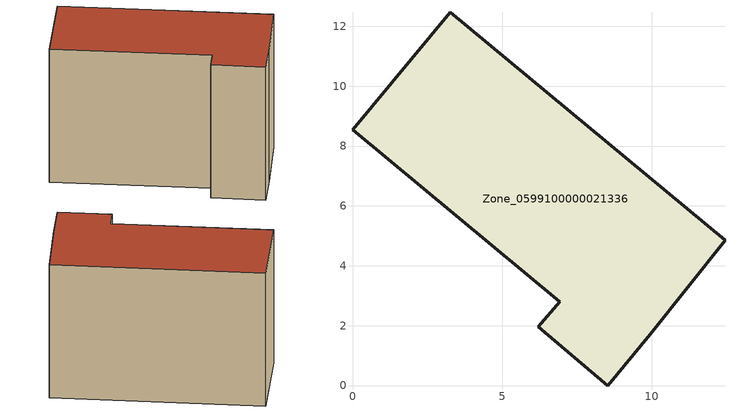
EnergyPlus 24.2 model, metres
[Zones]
Zone_0599100000021336
 floor ground (C_G): 9.95,1.71 8.53,0 6.21,1.96 6.92,2.8 0,8.54 3.27,12.46 12.44,4.85 z0
 wall outside (C_F): 8.53,0 9.95,1.71 12.44,4.85 3.27,12.46 0,8.54 6.92,2.8 6.21,1.96 8.53,0 z0:8.26
 roof outside (C_R): 9.95,1.71 12.44,4.85 3.27,12.46 0,8.54 6.92,2.8 6.21,1.96 8.53,0 z8.26
[BUILDING]
Pand.0599100000021336: North Axis=0; Terrain=City; Loads Convergence Tolerance Value=0.04; Temperature Convergence Tolerance Value=0.4; Solar Distribution=FullExterior; Maximum Number of Warmup Days=25; Minimum Number of Warmup Days=1
[Site:Location]
Rotterdam.The.Hague.AP_ZH_NLD Design_Conditions: Latitude=51.96; Longitude=4.45; Time Zone=1; Elevation=-4.5
[SITE:GROUNDTEMPERATURE:BUILDINGSURFACE]
18, 18, 18, 18, 18, 18, 18, 18, 18, 18, 18, 18
[MATERIAL] Thermal Absorptance=0.9; Solar Absorptance=0.7; Visible Absorptance=0.7
Name | Roughness | Thickness | Conductivity | Density | Specific Heat
G.TI.1975-1991 | MediumSmooth | 0.15 | 0.288461 | 540 | 1210
F.TI.1975-1991 | Rough | 0.3 | 0.230769 | 1920 | 840
R.TI.1975-1991 | MediumRough | 0.2 | 0.153846 | 1500 | 1000
[CONSTRUCTION]
C_G: G.TI.1975-1991
C_F: F.TI.1975-1991
C_R: R.TI.1975-1991
[ZONE]
Zone_0599100000021336: Type=1; Multiplier=1; Ceiling Height=Autocalculate; Volume=Autocalculate; Floor Area=autocalculate; Part of Total Floor Area=Yes
[ZONEINFILTRATION:DESIGNFLOWRATE]
Infil_Zone_0599100000021336: Zone or ZoneList or Space or SpaceList=Zone_0599100000021336; Schedule=AlwaysOn; Design Flow Rate Calculation Method=Flow/Area; Flow Rate per Floor Area=0.003; Constant Term Coefficient=1; Temperature Term Coefficient=0; Velocity Term Coefficient=0; Velocity Squared Term Coefficient=0
[HVACTEMPLATE:ZONE:IDEALLOADSAIRSYSTEM]
Zone_0599100000021336: Maximum Heating Supply Air Temperature=50; Minimum Cooling Supply Air Temperature=13; Maximum Heating Supply Air Humidity Ratio=0.0156; Minimum Cooling Supply Air Humidity Ratio=0.0077; Heating Limit=NoLimit; Cooling Limit=NoLimit; Dehumidification Control Type=ConstantSensibleHeatRatio; Cooling Sensible Heat Ratio=0.7; Dehumidification Setpoint=60; Humidification Control Type=None; Humidification Setpoint=30; Outdoor Air Method=None; Outdoor Air Flow Rate per Person=0.00944; Outdoor Air Flow Rate per Zone Floor Area=0; Outdoor Air Flow Rate per Zone=0; Demand Controlled Ventilation Type=None; Outdoor Air Economizer Type=NoEconomizer; Heat Recovery Type=None; Sensible Heat Recovery Effectiveness=0.7; Latent Heat Recovery Effectiveness=0.65
[ZONECONTROL:THERMOSTAT]
ThermostatControl_Zone_0599100000021336: Zone or ZoneList=Zone_0599100000021336; Control Type Schedule=DualSetpointControlType; Control 1=Thermostat_Zone_0599100000021336; Temperature Difference Between Cutout And Setpoint=0
[THERMOSTATSETPOINT:DUALSETPOINT]
Thermostat_Zone_0599100000021336: Heating Setpoint Temperature Schedule=HeatingSetpoint_Zone_0599100000021336; Cooling Setpoint Temperature Schedule=CoolingSetpoint_Zone_0599100000021336
[SCHEDULE:COMPACT]
HeatingSetpoint_Zone_0599100000021336: Through: 12/31, For: AllDays, Until: 24:00, 21
CoolingSetpoint_Zone_0599100000021336: Through: 12/31, For: AllDays, Until: 24:00, 24
DualSetpointControlType: Through: 12/31, For: AllDays, Until: 24:00, 4
AlwaysOn: Through: 12/31, For: AllDays, Until: 24:00, 1
